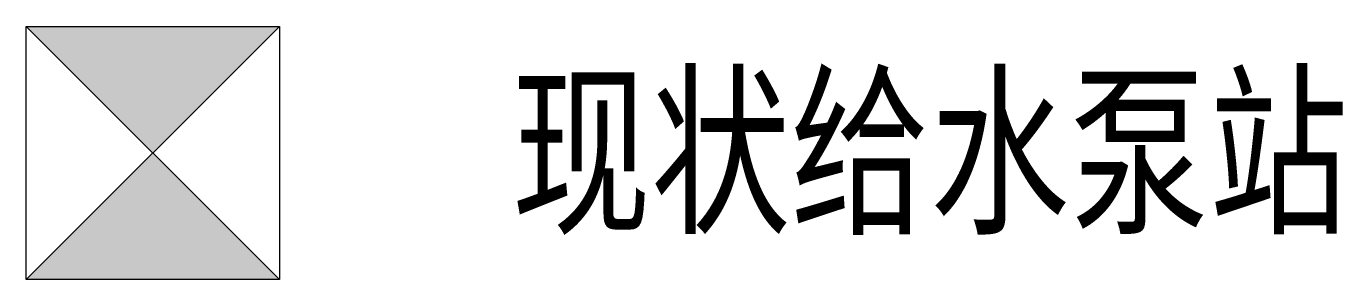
# Model space of a CAD drawing. Header units: millimetres. Extents: x -3.2 to 30.5, y -3.2 to 3.2.
import ezdxf

# ---------------------------------------------------------------- set-up
doc = ezdxf.new("R2010")
doc.units = ezdxf.units.MM
doc.layers.add('设施图块', color=7, linetype='Continuous')
doc.styles.add('设施块标注', font='SIMFANG.TTF', dxfattribs={"width": 0.75})

msp = doc.modelspace()

# ---------------------------------------------------------------- hatches: boundary and pattern name
at = {"layer": '设施图块'}
h = msp.add_hatch(color=5, dxfattribs=at)
h.paths.add_polyline_path([(-3.25, 3.25), (0, 0), (3.25, 3.25)])
h.paths.add_polyline_path([(0, 0), (-3.25, -3.25), (3.25, -3.25)])

# ---------------------------------------------------------------- linework, layer by layer
at = {"layer": '设施图块', "color": 5}
for points in [[(-3.25, 3.25), (3.25, 3.25), (3.25, -3.25), (-3.25, -3.25), (-3.25, 3.25)], [(-3.25, 3.25), (3.25, -3.25)], [(3.25, 3.25), (-3.25, -3.25)]]:
    msp.add_lwpolyline(points, dxfattribs=at)

# ---------------------------------------------------------------- texts
at = {"layer": '设施图块', "style": '设施块标注', "width": 0.75}
msp.add_attdef('现状给水泵站', (9.203, -1.708), '现状给水泵站', height=3.5, dxfattribs=at)

doc.saveas('drawing.dxf')
